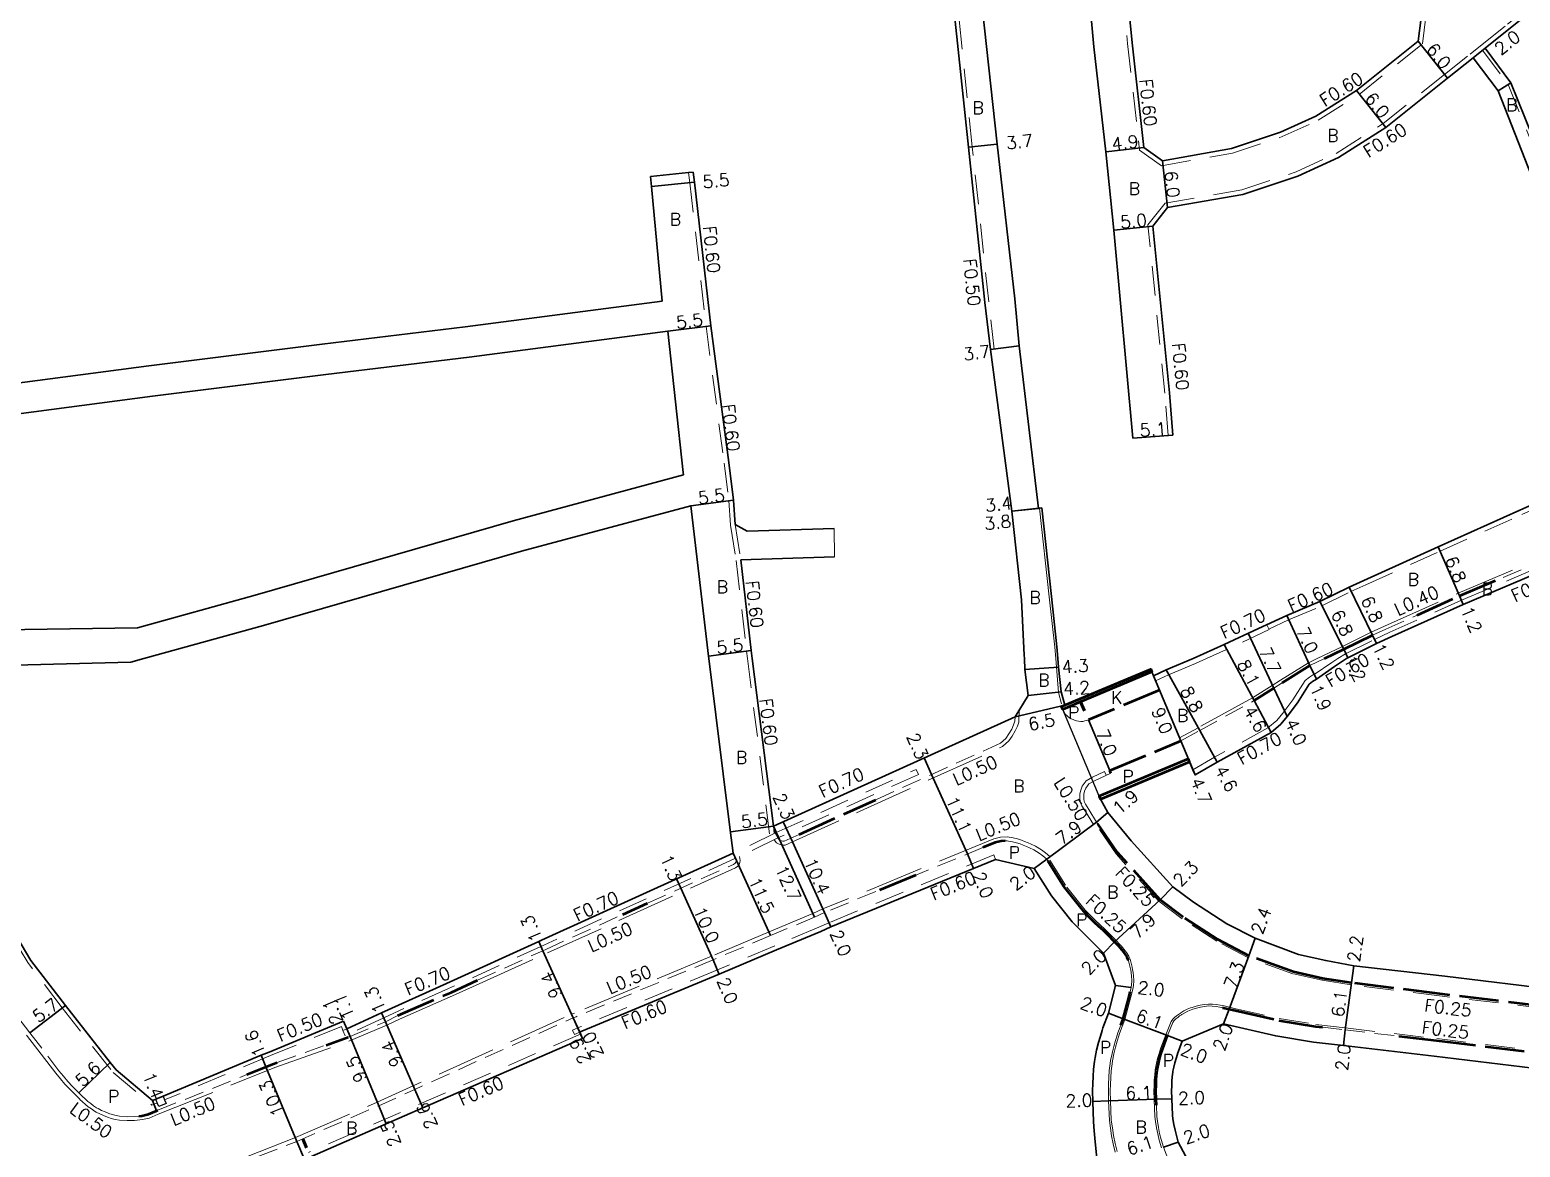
# Model space of a CAD drawing. Header units: metres. Extents: x -3200 to -2400, y -109800 to -109200.
# Drawn here: x -2978 to -2788.2, y -109508.5 to -109366.2 of the extents above; entities that cross this region are included whole.
import ezdxf

# ---------------------------------------------------------------- set-up
doc = ezdxf.new("R2010")
doc.units = ezdxf.units.M
doc.header["$LTSCALE"] = 2.5
for name, pattern in [('2213000', [1.5, 1, -0.5]), ('2227000', [2.5, 2, -0.5]), ('2232000', [2.5, 1.5, -1]), ('2233000', [4, 3, -1]), ('6301000', [1, 0.5, -0.5])]:
    doc.linetypes.add(name, pattern=pattern)
for name, color, linetype, lineweight in [('2101000', 177, 'Continuous', 30), ('2101001', 1, 'Continuous', 30), ('2102000', 191, 'Continuous', 30), ('2102001', 191, 'Continuous', 9), ('2203000', 5, 'Continuous', 50), ('2213000', 6, '2213000', 9), ('2227000', 3, '2227000', 50), ('2232000', 4, '2232000', 9), ('2233000', 62, '2233000', 9), ('6132000', 1, '6132000', 9), ('9201100', 215, 'Continuous', 30), ('9202200', 155, '6301000', 60), ('9203500', 155, 'Continuous', 30)]:
    doc.layers.add(name, color=color, linetype=linetype, lineweight=lineweight)
for name, color, linetype in [('2235000', 7, 'Continuous'), ('9201500', 222, 'Continuous'), ('9202100', 82, 'Continuous'), ('9301100', 77, 'Continuous')]:
    doc.layers.add(name, color=color, linetype=linetype)
doc.styles.add('Dm_Anotation', font='txt.shx', dxfattribs={"bigfont": 'pscdm.shx'})
doc.linetypes.add('6132000', pattern='A,1e-07,[100,DM.shx,S=0.25,R=0,X=0,Y=0],0.05,[100,DM.shx,S=0.2,R=0,X=0,Y=0],0.05,[100,DM.shx,S=0.15,R=0,X=0,Y=0],0.05,[100,DM.shx,S=0.1,R=0,X=0,Y=0],0.05,[100,DM.shx,S=0.05,R=0,X=0,Y=0],4.8', length=5)

msp = doc.modelspace()

# ---------------------------------------------------------------- linework, layer by layer
at = {"layer": '2101000'}
for points in [[(-2882.98, -109302.3), (-2866.91, -109307.84), (-2855.77, -109312.67), (-2855.06, -109314.82), (-2856.88, -109321.45), (-2858.22, -109326.46), (-2860.63, -109335.85), (-2861.67, -109342.37), (-2861.63, -109347.39), (-2861.4, -109352.92), (-2861.08, -109356.27), (-2858.48, -109381.19), (-2856.39, -109400.94), (-2855.68, -109406.94), (-2852.95, -109427.53)], [(-2792.69, -109368.58), (-2789.45, -109365.99), (-2774.34, -109353.95), (-2750.93, -109334.91), (-2722.4, -109312.12), (-2722.06, -109311.84), (-2719.14, -109312.5), (-2709.28, -109324.84), (-2701.83, -109334.41), (-2695.95, -109342.8), (-2690.93, -109349.94), (-2688.47, -109355.09), (-2687.81, -109356.46), (-2683.45, -109364.9), (-2682.76, -109366.52)], [(-2831.2, -109327.54), (-2827.45, -109331.95), (-2825.31, -109334.46), (-2818.85, -109342.51), (-2800.83, -109364.73), (-2801.22, -109367.71), (-2809.07, -109373.97), (-2814.22, -109377.22), (-2818.73, -109379.28), (-2824.99, -109381.35), (-2833.75, -109382.91), (-2836.12, -109381.24), (-2837.62, -109367.9), (-2838.95, -109354.49), (-2839.45, -109347.93), (-2839.14, -109337.9), (-2837.48, -109332.93), (-2834.4, -109327.55), (-2831.2, -109327.54)], [(-2843.73, -109354.93), (-2842.49, -109368.41), (-2840.98, -109381.79), (-2839.96, -109391.75), (-2837.54, -109418.21)], [(-2849.15, -109427.11), (-2849.57, -109427.16), (-2852.01, -109406.48), (-2852.57, -109400.47), (-2854.83, -109380.8), (-2857.54, -109355.9)], [(-2792.69, -109368.58), (-2789.4, -109373), (-2784.04, -109386.23), (-2783.04, -109388.7), (-2781.35, -109392.88), (-2777.06, -109403.75), (-2770.56, -109420.23), (-2769.58, -109419.95), (-2760.14, -109416.65), (-2741.83, -109408.97), (-2731.85, -109405.14), (-2725.53, -109402.44), (-2717.6, -109398.95), (-2709.67, -109395.59), (-2706.94, -109394.43), (-2705.9, -109393.99), (-2699.34, -109391.08), (-2688.49, -109386.78), (-2682.76, -109384.55)], [(-2785.92, -109386.99), (-2791, -109374.03), (-2794.22, -109369.8), (-2797.48, -109372.4), (-2805.32, -109378.66), (-2811.36, -109382.51), (-2816.53, -109384.88), (-2823.52, -109387.19), (-2833.11, -109388.88), (-2834.99, -109391.25), (-2832.89, -109412.46), (-2832.45, -109417.83)], [(-2898.96, -109384.92), (-2898.84, -109386.21), (-2897.49, -109400.77)], [(-2893.52, -109384.36), (-2893.36, -109385.65), (-2891.28, -109403.91), (-2889, -109421.33), (-2888.39, -109426.11), (-2888.17, -109429.23)], [(-2896.74, -109404.6), (-2894.81, -109422.6), (-2894.77, -109422.91)], [(-2810.33, -109446.29), (-2810.17, -109446.18), (-2806.49, -109444.38), (-2804.55, -109443.47), (-2795.46, -109439.41), (-2784.07, -109434.57), (-2775.71, -109431), (-2770.01, -109428.58), (-2767, -109427.31), (-2757.43, -109423.54), (-2738.69, -109416.33), (-2728.92, -109412.48), (-2726.02, -109413.59), (-2725.57, -109414.74), (-2720.96, -109426.42), (-2718.14, -109433.12), (-2717.39, -109432.77), (-2714.06, -109444.27), (-2713.37, -109446.29)], [(-2817.94, -109440.82), (-2813.72, -109439.01), (-2810.01, -109437.2), (-2808.14, -109436.34), (-2798.65, -109432.08), (-2788.26, -109427.41), (-2778.7, -109423.15)], [(-2893.84, -109426.85), (-2891.59, -109445.98), (-2891.55, -109446.29)], [(-2852.95, -109427.53), (-2851.72, -109438.81), (-2851.37, -109445.84), (-2851.35, -109446.29)], [(-2849.15, -109427.11), (-2847.92, -109438.39), (-2847.21, -109444.79), (-2847.09, -109446.29)], [(-2887.47, -109433.73), (-2886.13, -109445.27), (-2886, -109446.29)], [(-2817.94, -109440.82), (-2821.53, -109442.45), (-2825.9, -109444.49), (-2829.85, -109446.29)], [(-2891.55, -109446.29), (-2888.8, -109468.11), (-2888.42, -109471.06), (-2912.85, -109482.12)], [(-2886, -109446.29), (-2883.32, -109467.62)], [(-2883.32, -109467.62), (-2852.54, -109453.7), (-2850.86, -109450.99), (-2851.29, -109447.67), (-2851.35, -109446.29)], [(-2847.09, -109446.29), (-2847, -109447.38), (-2846.68, -109450.52), (-2846.22, -109452.22), (-2846.61, -109452.38)], [(-2829.85, -109446.29), (-2829.85, -109446.29), (-2833.29, -109447.73), (-2834.92, -109448.46)], [(-2814.17, -109448.89), (-2811.85, -109447.29), (-2810.33, -109446.29)], [(-2846.61, -109452.38), (-2846.45, -109452.75), (-2844.22, -109451.81), (-2835.11, -109447.99)], [(-2834.92, -109448.46), (-2835.11, -109447.99)], [(-2814.17, -109448.89), (-2814.65, -109449.19), (-2815.08, -109449.55), (-2816.59, -109451.92), (-2817.89, -109453.66), (-2818.71, -109454.65), (-2819.92, -109455.7)], [(-2973.48, -109490.45), (-2977.87, -109484.7), (-2987.51, -109468.49), (-2993.32, -109458.65), (-2994.31, -109456.98), (-2993.79, -109454.47)], [(-2819.92, -109455.7), (-2826.81, -109459.45), (-2829.62, -109461.09), (-2829.89, -109460.44), (-2830.32, -109459.43)], [(-2841.66, -109464.19), (-2841.82, -109463.82), (-2830.47, -109459.06), (-2830.32, -109459.43)], [(-2841.66, -109464.19), (-2840.71, -109465.87), (-2837.74, -109469.48), (-2832.45, -109475.35), (-2829.81, -109477.31), (-2825.59, -109480.05), (-2821.95, -109481.86), (-2816.44, -109483.96), (-2812.98, -109484.72), (-2809.39, -109485.38), (-2797.82, -109486.73), (-2778.27, -109489.09), (-2772.64, -109489.94), (-2756.35, -109492.14), (-2748.73, -109493.11), (-2745.68, -109493.56), (-2739.79, -109494.68), (-2739.65, -109494.25), (-2732.77, -109496.82), (-2729.11, -109498.66), (-2726.41, -109500.28), (-2724.71, -109501.56)], [(-2841.27, -109483.77), (-2845.28, -109479.81), (-2847.91, -109476.49), (-2850.11, -109472.99), (-2855.01, -109471.84), (-2875.99, -109480.44), (-2877.29, -109481.03), (-2882.9, -109483.38), (-2890.22, -109486.47), (-2907.69, -109493.73)], [(-2912.85, -109482.12), (-2913.2, -109482.28), (-2924.95, -109487.64)], [(-2839.75, -109487.9), (-2841.27, -109483.77)], [(-2924.95, -109487.64), (-2933.23, -109491.36), (-2937.64, -109493.42), (-2938.04, -109492.45)], [(-2835.62, -109521.92), (-2837.75, -109518.92), (-2841.96, -109511.37), (-2842.17, -109509.45), (-2842.29, -109508.21), (-2842.37, -109507.35), (-2842.46, -109506.39), (-2842.53, -109505.24), (-2842.62, -109502.66), (-2842.66, -109501.33), (-2842.64, -109500.36), (-2842.6, -109499.5), (-2842.53, -109498.54), (-2842.41, -109497.58), (-2842.34, -109497.08), (-2842.15, -109496.12), (-2841.91, -109495.17), (-2841.68, -109494.34), (-2841.45, -109493.62), (-2841.35, -109493.29), (-2840.66, -109491.43), (-2839.75, -109487.9)], [(-2973.48, -109490.45), (-2967.76, -109497.7), (-2967.03, -109498.64), (-2962.39, -109502.55)], [(-2938.04, -109492.45), (-2947.53, -109496.37), (-2948.55, -109496.79), (-2961.04, -109501.98), (-2961.96, -109502.37), (-2962.39, -109502.55)], [(-2907.69, -109493.73), (-2907.98, -109493.84)], [(-2831.25, -109494.98), (-2825.98, -109492.79)], [(-2825.98, -109492.79), (-2819.34, -109494.31), (-2814.54, -109495.1), (-2810.71, -109495.54), (-2799.16, -109496.89), (-2779.56, -109499.26), (-2773.96, -109499.99), (-2757.73, -109502.12), (-2750.01, -109503.11), (-2747.35, -109503.45), (-2742.85, -109504.35), (-2738.47, -109505.79), (-2737.37, -109506.32), (-2734.19, -109507.91), (-2730.41, -109510.32)], [(-2826.83, -109516.7), (-2828.66, -109513.62), (-2831.75, -109507.83), (-2831.8, -109507.68), (-2832, -109507), (-2832.17, -109506.31), (-2832.32, -109505.6), (-2832.44, -109504.87), (-2832.5, -109504.4), (-2832.57, -109502.32), (-2832.61, -109501.28), (-2832.59, -109500.7), (-2832.57, -109500.09), (-2832.52, -109499.52), (-2832.46, -109498.95), (-2832.44, -109498.82), (-2832.33, -109498.29), (-2832.2, -109497.76), (-2832.04, -109497.2), (-2831.86, -109496.63), (-2831.85, -109496.59), (-2831.25, -109494.98)]]:
    msp.add_lwpolyline(points, dxfattribs=at)
at = {"layer": '2101000', "color": 244, "flags": 128}
msp.add_lwpolyline([(-2907.98, -109493.84), (-2907.62, -109494.63), (-2927.96, -109503.48), (-2932.61, -109505.51), (-2943.04, -109510.04)], dxfattribs=at)
at = {"layer": '2101001'}
for points in [[(-2898.96, -109384.92), (-2894.12, -109384.42), (-2893.52, -109384.36)], [(-2837.54, -109418.21), (-2833.05, -109417.87), (-2832.45, -109417.83)]]:
    msp.add_lwpolyline(points, dxfattribs=at)
at = {"layer": '2102000'}
for points in [[(-2897.49, -109400.77), (-2922.55, -109404.06), (-2940.78, -109406.26), (-2962.87, -109409.02), (-2982.55, -109411.6), (-3001.28, -109414.18)], [(-2896.74, -109404.6), (-2922.05, -109407.93), (-2940.3, -109410.13), (-2962.38, -109412.89), (-2982.03, -109415.46), (-3000.75, -109418.04)], [(-2894.77, -109422.91), (-2916.45, -109428.73), (-2949.31, -109438.21), (-2964.31, -109442.36), (-2981.55, -109442.63), (-2988.81, -109446.28)], [(-2893.84, -109426.85), (-2915.38, -109432.59), (-2948.23, -109442.06), (-2963.5, -109446.28)], [(-2888.17, -109429.23), (-2886.64, -109430.06), (-2875.57, -109429.74)], [(-2875.55, -109433.33), (-2887.47, -109433.73)], [(-2981.55, -109447.16), (-2965.13, -109446.72), (-2963.5, -109446.28)]]:
    msp.add_lwpolyline(points, dxfattribs=at)
at = {"layer": '2102001'}
msp.add_lwpolyline([(-2875.55, -109433.33), (-2875.57, -109429.74)], dxfattribs=at)
at = {"layer": '2203000'}
for points in [[(-2846.61, -109452.38), (-2835.26, -109447.63), (-2835.11, -109447.99), (-2844.22, -109451.81), (-2846.45, -109452.75)], [(-2830.47, -109459.06), (-2841.82, -109463.82), (-2841.66, -109464.19), (-2830.32, -109459.43)]]:
    msp.add_lwpolyline(points, close=True, dxfattribs=at)
at = {"layer": '2213000'}
for points in [[(-2790.4, -109435.96), (-2784.57, -109433.48), (-2783.61, -109433.07)], [(-2807.02, -109443.3), (-2805.32, -109442.53), (-2801.34, -109440.74)], [(-2814.98, -109447.16), (-2813.15, -109446.29)], [(-2834.14, -109450.3), (-2834.92, -109448.46)], [(-2819.58, -109450.04), (-2818.54, -109449.38)], [(-2831.44, -109456.76), (-2829.03, -109455.43), (-2822.09, -109451.64)], [(-2870.27, -109464.25), (-2854.41, -109457.07), (-2853.7, -109456.44), (-2853.32, -109455.88), (-2852.96, -109455.25), (-2852.72, -109454.7), (-2852.55, -109454.27), (-2852.54, -109453.7)], [(-2843.2, -109454.1), (-2843.43, -109454.17), (-2843.67, -109454.23), (-2843.91, -109454.28), (-2844.15, -109454.3), (-2844.18, -109454.3), (-2844.44, -109454.27), (-2844.71, -109454.22), (-2844.96, -109454.14), (-2845.16, -109454.06), (-2845.39, -109453.95), (-2845.61, -109453.81), (-2845.76, -109453.7), (-2845.94, -109453.55), (-2846.1, -109453.39), (-2846.17, -109453.3), (-2846.45, -109452.75)], [(-2978.01, -109493.91), (-2989.38, -109479.02), (-3000.64, -109463.89), (-3000.85, -109463.45), (-3000.91, -109462.97), (-3000.89, -109462.48), (-3000.82, -109462.03), (-2999.94, -109459.07), (-2993.79, -109454.47)], [(-2842, -109467.33), (-2842.16, -109467.1), (-2843.16, -109465.51), (-2843.58, -109464.81), (-2843.72, -109464.46), (-2843.77, -109464.12), (-2843.77, -109463.54), (-2843.69, -109463.18), (-2843.54, -109462.77), (-2843.33, -109462.48), (-2843.14, -109462.24), (-2842.44, -109461.84), (-2840.36, -109460.87)], [(-2883.32, -109467.62), (-2883.07, -109468.5), (-2882.74, -109469.12), (-2882.56, -109469.36), (-2882.4, -109469.46), (-2882.11, -109469.54), (-2881.95, -109469.53), (-2880.05, -109468.67)], [(-2899.33, -109477.43), (-2888.4, -109472.48), (-2888.19, -109472.33), (-2888.11, -109472.22), (-2888.06, -109472.12), (-2888.05, -109472.02), (-2888.11, -109471.69), (-2888.42, -109471.06)], [(-2856.63, -109470.34), (-2865.18, -109473.85)], [(-2848.37, -109472.01), (-2848.51, -109471.8), (-2848.99, -109471.4), (-2849.45, -109471.06), (-2850.15, -109470.61), (-2850.71, -109470.38), (-2851.1, -109470.19), (-2851.51, -109470.02), (-2851.87, -109469.88), (-2852.37, -109469.73), (-2852.87, -109469.6), (-2853.38, -109469.51), (-2853.55, -109469.49), (-2853.82, -109469.5)], [(-2870.27, -109475.94), (-2876.82, -109478.62), (-2878.08, -109479.2), (-2883.68, -109481.54), (-2890.99, -109484.63), (-2908.45, -109491.88)], [(-2920.99, -109487.24), (-2912.67, -109483.47), (-2912.31, -109483.31), (-2902.5, -109478.86)], [(-2837.89, -109488.69), (-2837.76, -109488.15), (-2837.71, -109487.77), (-2837.68, -109487.39), (-2837.68, -109487.21), (-2837.7, -109486.73), (-2837.76, -109486.25), (-2837.81, -109485.94), (-2837.88, -109485.61), (-2837.95, -109485.27), (-2838.03, -109484.95), (-2838.1, -109484.71)], [(-2937.28, -109494.41), (-2937.23, -109494.39), (-2932.73, -109492.51), (-2931.13, -109491.74)], [(-2833.12, -109494.27), (-2832.45, -109492.59), (-2832.37, -109492.49), (-2832.35, -109492.46), (-2832.26, -109492.36), (-2832.05, -109492.15), (-2831.82, -109491.96), (-2831.58, -109491.78), (-2831.34, -109491.62), (-2831.31, -109491.6), (-2830.92, -109491.36), (-2830.52, -109491.16), (-2830.1, -109490.98), (-2829.91, -109490.92), (-2829.42, -109490.77), (-2828.92, -109490.65), (-2828.41, -109490.57), (-2827.91, -109490.51), (-2827.42, -109490.54), (-2826.94, -109490.59), (-2826.46, -109490.67), (-2826.12, -109490.73)], [(-2978.01, -109493.91), (-2974.3, -109498.76), (-2973.73, -109499.44), (-2973.15, -109500.11), (-2972.56, -109500.77), (-2971.76, -109501.55), (-2971.3, -109502.02), (-2971.28, -109502.03), (-2970.95, -109502.34), (-2970.6, -109502.65), (-2970.25, -109502.94), (-2969.88, -109503.21), (-2969.5, -109503.46), (-2969.3, -109503.57), (-2968.86, -109503.8), (-2968.42, -109504), (-2967.96, -109504.18), (-2967.5, -109504.33), (-2967.03, -109504.45), (-2966.58, -109504.52), (-2965.61, -109504.6), (-2964.69, -109504.57), (-2964.14, -109504.52)], [(-2839.78, -109509.1), (-2840.03, -109508.07), (-2840.24, -109507.05), (-2840.4, -109506.06), (-2840.53, -109505.07), (-2840.62, -109502.59), (-2840.66, -109501.32), (-2840.64, -109500.43), (-2840.6, -109499.62), (-2840.54, -109498.74), (-2840.43, -109497.85), (-2840.37, -109497.43), (-2840.19, -109496.55), (-2840.06, -109496.01), (-2839.98, -109495.68), (-2839.76, -109494.91), (-2839.55, -109494.22), (-2839.46, -109493.94), (-2839.09, -109492.96)], [(-2813.4, -109493.22), (-2810.48, -109493.56), (-2803.67, -109494.35)], [(-2946.49, -109497.7), (-2940.28, -109495.48)], [(-2937.46, -109494.48), (-2937.28, -109494.41)], [(-2961.72, -109503.79), (-2950.37, -109499.23)], [(-2832.82, -109510.41), (-2833.04, -109509.96), (-2833.3, -109509.36), (-2833.64, -109508.48), (-2833.93, -109507.52), (-2834.13, -109506.74), (-2834.29, -109505.96), (-2834.42, -109505.17), (-2834.5, -109504.57), (-2834.54, -109503.15)]]:
    msp.add_lwpolyline(points, dxfattribs=at)
at = {"layer": '2213000', "color": 244, "flags": 128}
msp.add_lwpolyline([(-2944, -109507.74), (-2933.57, -109503.2), (-2928.98, -109501.13), (-2908.8, -109492.02)], dxfattribs=at)
at = {"layer": '2213000', "flags": 128}
msp.add_lwpolyline([(-2908.45, -109491.88), (-2908.8, -109492.02)], dxfattribs=at)
at = {"layer": '2213000', "color": 244, "flags": 128}
msp.add_lwpolyline([(-2944.27, -109523.05), (-2947.79, -109525.86, -0.299842), (-2954.19, -109524.24, -0.511236), (-2950.22, -109510.18), (-2944, -109507.74)], format="xyb", dxfattribs=at)
at = {"layer": '2227000'}
for points in [[(-2801.34, -109440.74), (-2795.94, -109438.31), (-2790.4, -109435.96)], [(-2813.15, -109446.29), (-2810.69, -109445.1), (-2807.02, -109443.3)], [(-2818.54, -109449.38), (-2814.98, -109447.16)], [(-2834.14, -109450.3), (-2843.2, -109454.1)], [(-2822.09, -109451.64), (-2819.58, -109450.04)], [(-2840.36, -109460.87), (-2840.49, -109460.55), (-2831.44, -109456.76)], [(-2880.05, -109468.67), (-2870.27, -109464.25)], [(-2732.5, -109499.75), (-2733.86, -109499.07), (-2740.44, -109496.67), (-2746.06, -109495.6), (-2748.99, -109495.14), (-2756.36, -109494.28), (-2772.92, -109492.04), (-2778.55, -109491.37), (-2798.11, -109489.01), (-2809.68, -109487.56), (-2813.38, -109486.99), (-2817.1, -109486.17), (-2822.78, -109484.11), (-2826.73, -109482.05), (-2831.12, -109479.19), (-2834.06, -109476.98), (-2839.48, -109470.98), (-2842, -109467.33)], [(-2853.82, -109469.5), (-2854.31, -109469.51), (-2855.08, -109469.71), (-2856.63, -109470.34)], [(-2838.1, -109484.71), (-2838.13, -109484.63), (-2838.26, -109484.32), (-2838.28, -109484.27), (-2838.46, -109483.96), (-2838.67, -109483.67), (-2838.9, -109483.39), (-2839.14, -109483.12), (-2839.38, -109482.85), (-2839.86, -109482.35), (-2840.71, -109481.46), (-2841.29, -109480.91), (-2841.88, -109480.37), (-2842.46, -109479.82), (-2843.03, -109479.27), (-2843.58, -109478.7), (-2843.79, -109478.47), (-2846.32, -109475.28), (-2848.37, -109472.01)], [(-2865.18, -109473.85), (-2870.27, -109475.94)], [(-2902.5, -109478.86), (-2899.33, -109477.43)], [(-2931.13, -109491.74), (-2924.37, -109488.78), (-2920.99, -109487.24)], [(-2839.09, -109492.96), (-2838.79, -109492.13), (-2838.02, -109489.29), (-2837.89, -109488.69)], [(-2826.12, -109490.73), (-2825.98, -109490.76), (-2825.29, -109490.91), (-2824.48, -109491.1), (-2818.94, -109492.35), (-2814.26, -109493.12), (-2813.4, -109493.22)], [(-2940.28, -109495.48), (-2937.46, -109494.48)], [(-2834.54, -109503.15), (-2834.57, -109502.39), (-2834.61, -109501.29), (-2834.59, -109500.63), (-2834.56, -109499.98), (-2834.52, -109499.32), (-2834.44, -109498.67), (-2834.41, -109498.48), (-2834.29, -109497.86), (-2834.13, -109497.24), (-2833.96, -109496.63), (-2833.77, -109496.03), (-2833.74, -109495.93), (-2833.12, -109494.27)], [(-2803.67, -109494.35), (-2798.87, -109494.91), (-2779.29, -109497.28), (-2773.71, -109498.04), (-2757.35, -109500.16), (-2749.76, -109501.15), (-2747.02, -109501.48), (-2742.32, -109502.42), (-2741.24, -109502.72), (-2740.14, -109503.05), (-2739.06, -109503.42), (-2737.57, -109504.05), (-2736.5, -109504.52), (-2735.13, -109505.2)], [(-2950.37, -109499.23), (-2947.94, -109498.26), (-2946.97, -109497.87), (-2946.49, -109497.7)], [(-2964.14, -109504.52), (-2963.73, -109504.48), (-2962.91, -109504.28), (-2961.86, -109503.84), (-2961.72, -109503.79)]]:
    msp.add_lwpolyline(points, dxfattribs=at)
at = {"layer": '2232000'}
for points in [[(-2855.68, -109406.94), (-2855.18, -109406.88), (-2855.89, -109400.88), (-2857.99, -109381.14), (-2860.58, -109356.22), (-2860.91, -109352.88), (-2861.13, -109347.37), (-2861.17, -109342.41), (-2860.14, -109335.95), (-2857.74, -109326.58), (-2856.4, -109321.59), (-2854.59, -109315), (-2855.06, -109314.82)], [(-2834.4, -109327.55), (-2834.91, -109327.22), (-2838.03, -109332.7), (-2839.74, -109337.79), (-2840.05, -109347.94), (-2839.55, -109354.54), (-2838.22, -109367.97), (-2836.68, -109381.57), (-2833.89, -109383.54), (-2824.85, -109381.94), (-2818.51, -109379.84), (-2813.93, -109377.75), (-2808.72, -109374.46), (-2800.66, -109368.03), (-2800.21, -109364.56), (-2818.38, -109342.13), (-2824.85, -109334.08), (-2826.99, -109331.56), (-2827.45, -109331.95)], [(-2832.45, -109417.83), (-2833.05, -109417.87), (-2833.48, -109412.51), (-2835.61, -109391.07), (-2833.43, -109388.32), (-2823.67, -109386.6), (-2816.75, -109384.32), (-2811.64, -109381.98), (-2805.67, -109378.17), (-2797.85, -109371.93), (-2794.59, -109369.33), (-2793.07, -109368.11), (-2789.82, -109365.53), (-2774.72, -109353.49)], [(-2794.22, -109369.8), (-2793, -109368.83), (-2792.69, -109368.58)], [(-2793, -109368.83), (-2789.75, -109373.2), (-2784.41, -109386.38), (-2783.41, -109388.85), (-2781.72, -109393.02), (-2777.43, -109403.9), (-2770.94, -109420.37)], [(-2893.52, -109384.36), (-2894.12, -109384.42), (-2893.96, -109385.73), (-2891.88, -109403.99), (-2889.6, -109421.4), (-2888.98, -109426.17), (-2888.77, -109429.3), (-2888.06, -109433.81), (-2886.73, -109445.34), (-2886.61, -109446.29)], [(-2820.22, -109442.52), (-2817.7, -109441.37), (-2813.47, -109439.56), (-2809.76, -109437.74), (-2807.89, -109436.89), (-2798.41, -109432.63), (-2788.02, -109427.96), (-2778.48, -109423.71), (-2772.73, -109421.7), (-2771.65, -109421.29), (-2770.37, -109420.8), (-2769.4, -109420.52), (-2759.92, -109417.21), (-2741.61, -109409.53), (-2731.63, -109405.7), (-2725.29, -109402.99), (-2717.37, -109399.5), (-2705.66, -109394.54), (-2699.1, -109391.63), (-2688.27, -109387.34), (-2682.76, -109385.2)], [(-2811.42, -109446.29), (-2810.46, -109445.66), (-2806.75, -109443.84), (-2804.8, -109442.92), (-2795.7, -109438.86), (-2784.31, -109434.02), (-2775.95, -109430.45), (-2770.24, -109428.02), (-2767.23, -109426.75), (-2757.65, -109422.98), (-2738.91, -109415.77), (-2729.14, -109411.92), (-2728.95, -109411.85), (-2724.04, -109409.91), (-2723.88, -109409.85), (-2722.67, -109409.37), (-2715.55, -109406.56), (-2703.68, -109401.69), (-2696.18, -109398.54), (-2686.76, -109394.46), (-2682.76, -109392.65)], [(-2888.17, -109429.23), (-2887.47, -109433.73)], [(-2820.47, -109441.97), (-2820.18, -109442.59), (-2825.61, -109445.13), (-2828.16, -109446.29)], [(-2886.61, -109446.29), (-2883.77, -109468.84)], [(-2828.16, -109446.29), (-2828.16, -109446.29), (-2829.57, -109446.93), (-2833.01, -109448.37), (-2834.65, -109449.1), (-2834.92, -109448.46)], [(-2814.43, -109448.33), (-2812.19, -109446.79), (-2811.42, -109446.29)], [(-2814.17, -109448.89), (-2814.47, -109448.25), (-2814.54, -109448.29), (-2815.06, -109448.63), (-2815.61, -109449.09), (-2817.17, -109451.53), (-2818.44, -109453.23), (-2819.21, -109454.16), (-2820.33, -109455.12)], [(-2820.33, -109455.12), (-2827.15, -109458.84), (-2829.89, -109460.44)], [(-2973.88, -109490.75), (-2978.28, -109484.98), (-2987.94, -109468.74), (-2994.74, -109457.24), (-2994.31, -109456.98)], [(-2882.95, -109468.44), (-2865.13, -109460.39), (-2864.85, -109461.02), (-2882.65, -109469.08), (-2888.12, -109471.7), (-2912.56, -109482.76)], [(-2842.36, -109467.24), (-2842.16, -109467.1)], [(-2749.03, -109495.39), (-2756.39, -109494.53), (-2772.95, -109492.29), (-2778.58, -109491.62), (-2798.14, -109489.26), (-2809.72, -109487.81), (-2813.42, -109487.23), (-2817.17, -109486.41), (-2822.88, -109484.34), (-2826.86, -109482.27), (-2831.27, -109479.4), (-2834.23, -109477.17), (-2839.68, -109471.14), (-2842.36, -109467.24)], [(-2882.95, -109468.44), (-2888.42, -109471.06)], [(-2883.2, -109468.57), (-2883.32, -109467.62)], [(-2855.01, -109471.84), (-2855.24, -109471.28), (-2876.26, -109479.91), (-2877.53, -109480.48), (-2883.13, -109482.83), (-2890.45, -109485.92), (-2907.93, -109493.17), (-2908.89, -109493.57)], [(-2848.3, -109471.65), (-2848.51, -109471.8)], [(-2839.53, -109509.04), (-2839.79, -109508.02), (-2839.99, -109507.01), (-2840.15, -109506.02), (-2840.28, -109505.05), (-2840.37, -109502.58), (-2840.41, -109501.32), (-2840.39, -109500.44), (-2840.36, -109499.64), (-2840.29, -109498.76), (-2840.18, -109497.88), (-2840.12, -109497.47), (-2839.95, -109496.6), (-2839.74, -109495.75), (-2839.52, -109494.98), (-2839.31, -109494.29), (-2839.22, -109494.02), (-2838.55, -109492.21), (-2837.78, -109489.35), (-2837.52, -109488.2), (-2837.46, -109487.8), (-2837.43, -109487.41), (-2837.43, -109487.21), (-2837.45, -109486.71), (-2837.51, -109486.21), (-2837.57, -109485.89), (-2837.63, -109485.56), (-2837.7, -109485.22), (-2837.79, -109484.88), (-2837.9, -109484.54), (-2838.04, -109484.21), (-2838.06, -109484.15), (-2838.25, -109483.83), (-2838.47, -109483.52), (-2838.71, -109483.23), (-2838.95, -109482.95), (-2839.2, -109482.68), (-2839.68, -109482.17), (-2840.54, -109481.28), (-2841.12, -109480.73), (-2841.71, -109480.19), (-2842.29, -109479.64), (-2842.85, -109479.09), (-2843.4, -109478.52), (-2843.6, -109478.31), (-2846.11, -109475.14), (-2848.3, -109471.65)], [(-2912.55, -109482.76), (-2924.67, -109488.28), (-2932.94, -109492), (-2937.86, -109494.3)], [(-2973.88, -109490.75), (-2967.39, -109498.99), (-2962.48, -109503.13)], [(-2833.35, -109494.18), (-2832.67, -109492.47), (-2832.57, -109492.34), (-2832.54, -109492.3), (-2832.44, -109492.19), (-2832.22, -109491.97), (-2831.98, -109491.76), (-2831.73, -109491.58), (-2831.48, -109491.41), (-2831.44, -109491.38), (-2831.04, -109491.14), (-2830.62, -109490.93), (-2830.19, -109490.75), (-2829.98, -109490.68), (-2829.48, -109490.53), (-2828.97, -109490.41), (-2828.45, -109490.32), (-2827.91, -109490.26), (-2827.4, -109490.29), (-2826.9, -109490.34), (-2826.41, -109490.42), (-2825.93, -109490.51), (-2825.24, -109490.67), (-2824.42, -109490.85), (-2818.89, -109492.1), (-2814.23, -109492.87), (-2810.45, -109493.31), (-2798.84, -109494.66), (-2779.26, -109497.03)], [(-2937.86, -109494.3), (-2938.13, -109493.61), (-2938.32, -109493.11), (-2947.34, -109496.83), (-2960.84, -109502.45)], [(-2937.64, -109493.42), (-2938.13, -109493.61)], [(-2833.88, -109508.56), (-2834.18, -109507.59), (-2834.37, -109506.8), (-2834.53, -109506), (-2834.66, -109505.2), (-2834.75, -109504.59), (-2834.82, -109502.4), (-2834.86, -109501.29), (-2834.84, -109500.62), (-2834.81, -109499.96), (-2834.76, -109499.3), (-2834.69, -109498.64), (-2834.65, -109498.43), (-2834.53, -109497.8), (-2834.38, -109497.18), (-2834.2, -109496.56), (-2834.01, -109495.95), (-2833.98, -109495.85), (-2833.35, -109494.18)], [(-2961.77, -109502.83), (-2962.48, -109503.13)]]:
    msp.add_lwpolyline(points, dxfattribs=at)
at = {"layer": '2232000', "color": 244, "flags": 128}
for points in [[(-2907.98, -109493.84), (-2908.66, -109494.13), (-2908.89, -109493.57)], [(-2907.87, -109494.08), (-2942.53, -109509.17)]]:
    msp.add_lwpolyline(points, dxfattribs=at)
at = {"layer": '2233000'}
for points in [[(-2814.08, -109446.29), (-2810.86, -109444.74), (-2807.19, -109442.94), (-2805.48, -109442.16), (-2796.1, -109437.95), (-2784.73, -109433.11), (-2776.3, -109429.51), (-2770.6, -109427.09), (-2767.59, -109425.82), (-2758.02, -109422.05), (-2739.33, -109414.87), (-2730.63, -109411.43), (-2730.31, -109411.4), (-2730.05, -109411.39), (-2729.8, -109411.42), (-2729.53, -109411.5), (-2729.36, -109411.57), (-2729.21, -109411.65), (-2729.13, -109411.71), (-2729.04, -109411.77), (-2728.95, -109411.85)], [(-2814.08, -109446.29), (-2815.17, -109446.81), (-2818.75, -109449.04), (-2819.79, -109449.7), (-2822.29, -109451.3), (-2829.22, -109455.08), (-2831.59, -109456.39), (-2831.44, -109456.76)], [(-2883.2, -109469.34), (-2882.91, -109469.74), (-2882.6, -109469.93), (-2882.17, -109470.04), (-2881.83, -109470.03), (-2854.13, -109457.49), (-2853.32, -109456.77), (-2852.9, -109456.14), (-2852.51, -109455.48), (-2852.25, -109454.89), (-2852.05, -109454.37), (-2852.03, -109452.88)], [(-2842.56, -109467.39), (-2843.59, -109465.77), (-2844.03, -109465.03), (-2844.2, -109464.59), (-2844.27, -109464.16), (-2844.27, -109463.49), (-2844.18, -109463.04), (-2843.99, -109462.54), (-2843.73, -109462.17), (-2843.47, -109461.85), (-2842.67, -109461.39), (-2841.14, -109460.68), (-2840.92, -109461.13)], [(-2842.56, -109467.39), (-2842.36, -109467.24)], [(-2848.1, -109471.5), (-2848.13, -109471.46), (-2848.68, -109471.01), (-2849.17, -109470.65), (-2849.92, -109470.16), (-2850.5, -109469.93), (-2850.89, -109469.73), (-2851.33, -109469.55), (-2851.71, -109469.41), (-2852.23, -109469.25), (-2852.77, -109469.11), (-2853.31, -109469.02), (-2853.52, -109468.99), (-2854.38, -109469.02), (-2855.24, -109469.23), (-2877.01, -109478.16), (-2878.28, -109478.74), (-2883.87, -109481.08), (-2891.18, -109484.17), (-2908.65, -109491.42), (-2909.01, -109491.57)], [(-2920.78, -109487.7), (-2912.1, -109483.76), (-2888.14, -109472.91), (-2887.84, -109472.69), (-2887.68, -109472.49), (-2887.57, -109472.25), (-2887.54, -109471.99), (-2887.64, -109471.46)], [(-2848.1, -109471.5), (-2848.3, -109471.65)], [(-2930.93, -109492.2), (-2924.16, -109489.23), (-2920.78, -109487.7)], [(-2937.08, -109494.87), (-2932.53, -109492.97), (-2930.93, -109492.2)], [(-2978.41, -109494.21), (-2974.7, -109499.07), (-2974.11, -109499.77), (-2973.53, -109500.44), (-2972.92, -109501.11), (-2972.11, -109501.9), (-2971.65, -109502.38), (-2971.62, -109502.4), (-2971.28, -109502.71), (-2970.93, -109503.03), (-2970.56, -109503.33), (-2970.17, -109503.62), (-2969.76, -109503.89), (-2969.54, -109504.01), (-2969.08, -109504.25), (-2968.61, -109504.46), (-2968.13, -109504.65), (-2967.64, -109504.81), (-2967.13, -109504.94), (-2966.6, -109505.03), (-2965.62, -109505.1), (-2964.66, -109505.07), (-2963.65, -109504.97), (-2962.8, -109504.77), (-2961.67, -109504.3), (-2946.8, -109498.33), (-2937.08, -109494.87)]]:
    msp.add_lwpolyline(points, dxfattribs=at)
at = {"layer": '2233000', "color": 244, "flags": 128}
msp.add_lwpolyline([(-2944.19, -109507.27), (-2933.76, -109502.74), (-2909.01, -109491.57)], dxfattribs=at)
msp.add_lwpolyline([(-2943.96, -109523.44), (-2947.54, -109526.3, -0.304244), (-2954.57, -109524.56, -0.511457), (-2950.4, -109509.72), (-2944.19, -109507.27)], format="xyb", dxfattribs=at)
at = {"layer": '2235000'}
msp.add_lwpolyline([(-2961.96, -109502.37), (-2961.04, -109501.98), (-2960.84, -109502.45), (-2960.65, -109502.91), (-2961.58, -109503.29), (-2961.77, -109502.83)], close=True, dxfattribs=at)
at = {"layer": '6132000'}
for points in [[(-2847.36, -109446.29), (-2847.48, -109444.82), (-2848.19, -109438.42), (-2849.42, -109427.14)], [(-2846.62, -109452.06), (-2847, -109450.62), (-2847.36, -109446.29)]]:
    msp.add_lwpolyline(points, dxfattribs=at)
at = {"layer": '9201100'}
for points in [[(-2801.22, -109367.71), (-2797.48, -109372.4)], [(-2794.22, -109369.8), (-2792.69, -109368.58)], [(-2809.07, -109373.97), (-2805.32, -109378.66)], [(-2791, -109374.03), (-2789.4, -109373)], [(-2858.48, -109381.19), (-2854.83, -109380.8)], [(-2836.12, -109381.24), (-2840.98, -109381.79)], [(-2833.75, -109382.91), (-2833.11, -109388.88)], [(-2893.36, -109385.65), (-2898.84, -109386.21)], [(-2834.99, -109391.25), (-2839.96, -109391.75)], [(-2896.74, -109404.6), (-2891.28, -109403.91)], [(-2855.68, -109406.94), (-2852.01, -109406.48)], [(-2837.54, -109418.21), (-2832.45, -109417.83)], [(-2893.84, -109426.85), (-2888.39, -109426.11)], [(-2849.15, -109427.11), (-2852.95, -109427.53)], [(-2849.57, -109427.16), (-2852.95, -109427.53)], [(-2798.65, -109432.08), (-2795.94, -109438.31)], [(-2810.01, -109437.2), (-2807.02, -109443.3)], [(-2795.94, -109438.31), (-2795.46, -109439.41)], [(-2817.94, -109440.82), (-2814.98, -109447.16)], [(-2813.72, -109439.01), (-2810.69, -109445.1)], [(-2822.09, -109451.64), (-2825.9, -109444.49)], [(-2822.84, -109443.06), (-2819.58, -109450.04)], [(-2807.02, -109443.3), (-2806.49, -109444.38)], [(-2891.59, -109445.98), (-2886.13, -109445.27)], [(-2810.69, -109445.1), (-2810.16, -109446.18)], [(-2851.29, -109447.67), (-2847, -109447.38)], [(-2833.29, -109447.73), (-2829.03, -109455.43)], [(-2814.17, -109448.89), (-2814.98, -109447.16)], [(-2834.92, -109448.46), (-2831.44, -109456.76)], [(-2819.58, -109450.04), (-2817.89, -109453.66)], [(-2846.22, -109452.22), (-2852.54, -109453.7)], [(-2850.86, -109450.99), (-2846.68, -109450.52)], [(-2822.09, -109451.64), (-2819.92, -109455.7)], [(-2843.2, -109454.1), (-2840.49, -109460.55)], [(-2829.03, -109455.43), (-2826.81, -109459.45)], [(-2831.44, -109456.76), (-2829.62, -109461.09)], [(-2863.16, -109461.03), (-2864.11, -109458.93)], [(-2858.59, -109471.14), (-2863.16, -109461.03)], [(-2881.1, -109469.15), (-2882.05, -109467.05)], [(-2842.16, -109467.1), (-2848.51, -109471.8)], [(-2840.71, -109465.87), (-2842.16, -109467.1)], [(-2883.32, -109467.62), (-2888.77, -109468.33)], [(-2878.08, -109479.2), (-2883.32, -109467.62)], [(-2876.82, -109478.62), (-2881.1, -109469.15)], [(-2888.42, -109471.06), (-2883.68, -109481.54)], [(-2858.59, -109471.14), (-2857.83, -109472.99)], [(-2848.51, -109471.8), (-2850.11, -109472.99)], [(-2895.11, -109475.52), (-2895.65, -109474.34)], [(-2890.99, -109484.63), (-2895.11, -109475.52)], [(-2834.06, -109476.98), (-2832.45, -109475.35)], [(-2876.82, -109478.62), (-2875.99, -109480.44)], [(-2839.86, -109482.35), (-2834.06, -109476.98)], [(-2841.27, -109483.77), (-2839.86, -109482.35)], [(-2822.78, -109484.11), (-2821.95, -109481.86)], [(-2825.29, -109490.91), (-2822.78, -109484.11)], [(-2890.99, -109484.63), (-2890.22, -109486.48)], [(-2809.68, -109487.56), (-2809.39, -109485.38)], [(-2839.75, -109487.9), (-2837.76, -109488.15)], [(-2810.48, -109493.56), (-2809.68, -109487.56)], [(-2978.01, -109493.91), (-2973.48, -109490.45)], [(-2838.79, -109492.13), (-2840.66, -109491.43)], [(-2825.98, -109492.79), (-2825.29, -109490.91)], [(-2833.12, -109494.27), (-2838.79, -109492.13)], [(-2810.71, -109495.54), (-2810.48, -109493.56)], [(-2831.25, -109494.98), (-2833.12, -109494.27)], [(-2967.76, -109497.7), (-2971.76, -109501.55)], [(-2962.39, -109502.55), (-2961.86, -109503.84)], [(-2842.62, -109502.66), (-2840.62, -109502.59)], [(-2840.62, -109502.59), (-2834.57, -109502.39)], [(-2834.57, -109502.39), (-2832.57, -109502.32)], [(-2831.75, -109507.83), (-2833.64, -109508.48)]]:
    msp.add_lwpolyline(points, dxfattribs=at)
at = {"layer": '9201100', "color": 244, "flags": 128}
for points in [[(-2912.67, -109483.47), (-2913.2, -109482.28)], [(-2908.8, -109492.02), (-2912.67, -109483.47)], [(-2933.23, -109491.36), (-2932.73, -109492.51)], [(-2907.98, -109493.84), (-2908.8, -109492.02)], [(-2907.62, -109494.63), (-2908.8, -109492.02)], [(-2937.23, -109494.39), (-2938.04, -109492.45)], [(-2937.64, -109493.42), (-2937.23, -109494.39)], [(-2932.73, -109492.51), (-2928.98, -109501.13)], [(-2933.57, -109503.2), (-2937.23, -109494.39)], [(-2947.94, -109498.26), (-2948.55, -109496.79)], [(-2944, -109507.74), (-2947.94, -109498.26)], [(-2928.98, -109501.13), (-2927.96, -109503.48)], [(-2932.61, -109505.51), (-2933.57, -109503.2)], [(-2943.04, -109510.04), (-2944, -109507.74)]]:
    msp.add_lwpolyline(points, dxfattribs=at)
at = {"layer": '9202200'}
msp.add_lwpolyline([(-2844.22, -109451.81), (-2843.2, -109454.1)], dxfattribs=at)
at = {"layer": '9202200', "color": 244, "flags": 128}
msp.add_lwpolyline([(-2943.26, -109507.42), (-2942.53, -109509.17)], dxfattribs=at)
at = {"layer": '9301100'}
msp.add_lwpolyline([(-2841.82, -109463.82), (-2846.45, -109452.75), (-2835.11, -109447.99), (-2830.47, -109459.06)], close=True, dxfattribs=at)

# ---------------------------------------------------------------- texts
at = {"layer": '9201500', "style": 'Dm_Anotation'}
for s, rotation, p in [('2.0', 38.568, (-2790.69, -109369.57)), ('6.0', 308.6017, (-2800.27, -109368.74)), ('6.0', 308.6035, (-2808.11, -109375.01)), ('3.7', 6.1415, (-2853.61, -109381.47)), ('4.9', 6.4242, (-2840.15, -109381.59)), ('5.5', 5.7813, (-2892.25, -109386.43)), ('6.0', 276.1152, (-2833.5, -109384.29)), ('5.0', 5.6573, (-2839.08, -109391.56)), ('5.5', 7.1412, (-2895.61, -109404.35)), ('3.7', 7.1487, (-2859.04, -109408.36)), ('5.1', 4.3104, (-2836.6, -109418.04)), ('5.5', 7.7065, (-2892.81, -109426.68)), ('3.4', 6.2147, (-2856.26, -109427.62)), ('3.8', 6.2147, (-2856.37, -109429.93)), ('6.8', 293.5598, (-2797.84, -109433.69)), ('6.8', 296.1442, (-2808.56, -109438.83)), ('6.8', 296.4903, (-2812.36, -109440.58)), ('1.2', 293.5649, (-2795.84, -109440.06)), ('7.0', 295.0465, (-2816.77, -109442.73)), ('5.5', 7.3701, (-2890.46, -109445.73)), ('1.2', 296.1356, (-2807.08, -109444.83)), ('4.3', 3.9233, (-2846.55, -109448.16)), ('8.1', 298.0773, (-2824.31, -109446.96)), ('7.7', 295.0465, (-2821.51, -109445.31)), ('1.2', 296.0884, (-2810.73, -109446.35)), ('4.2', 3.6933, (-2846.36, -109450.94)), ('8.8', 298.9446, (-2831.56, -109450.37)), ('1.9', 295.0465, (-2815.08, -109450.04)), ('6.5', 11.3325, (-2850.69, -109455.48)), ('9.0', 292.7407, (-2835.21, -109452.91)), ('4.6', 300.5166, (-2823.52, -109452.91)), ('2.3', 294.3398, (-2866.41, -109456.2)), ('7.0', 292.74, (-2842.28, -109455.71)), ('4.0', 295.0465, (-2818.22, -109454.43)), ('4.6', 298.9446, (-2827.17, -109460.45)), ('2.3', 294.3398, (-2883.43, -109463.86)), ('1.9', 40.1439, (-2839.27, -109466.25)), ('4.7', 292.7407, (-2830.26, -109461.85)), ('11.1', 294.3398, (-2861.42, -109464.27)), ('5.5', 7.3512, (-2887.35, -109467.89)), ('7.9', 36.5279, (-2846.62, -109470.09)), ('1.3', 294.3574, (-2897.79, -109471.68)), ('12.7', 294.3398, (-2883.16, -109473.02)), ('10.4', 294.3398, (-2879.48, -109472.12)), ('2.0', 36.5155, (-2852.48, -109475.89)), ('2.3', 45.3836, (-2831.46, -109475.44)), ('11.5', 294.3574, (-2886.56, -109474.56)), ('2.0', 292.3041, (-2858.01, -109473.82)), ('10.0', 294.3574, (-2893.57, -109478.32)), ('2.4', 69.7517, (-2821.04, -109481.52)), ('7.9', 42.7418, (-2836.98, -109482.06)), ('2.0', 294.3398, (-2876.18, -109481.25)), ('2.2', 82.4516, (-2808.64, -109485.01)), ('2.0', 45.3836, (-2843.14, -109486.7)), ('7.3', 69.7517, (-2824.47, -109488.44)), ('2.0', 292.5388, (-2890.56, -109487.27)), ('2.0', 352.7407, (-2837.01, -109488.89)), ('5.7', 37.3754, (-2976.9, -109492.75)), ('2.0', 339.3264, (-2844.39, -109490.74)), ('6.1', 82.4516, (-2810.68, -109492)), ('6.1', 339.3179, (-2837.29, -109492.35)), ('2.0', 69.7517, (-2825.9, -109496.35)), ('2.0', 339.3239, (-2831.63, -109496.66)), ('2.0', 83.3556, (-2810.17, -109498.84)), ('5.6', 43.8208, (-2971.28, -109500.94)), ('1.4', 292.4659, (-2963.7, -109499.36)), ('6.1', 1.9423, (-2838.46, -109502.42)), ('2.0', 1.9424, (-2831.75, -109503.07)), ('2.0', 1.9423, (-2846.09, -109503.4)), ('6.1', 19.136, (-2837.99, -109509.56)), ('2.0', 19.136, (-2830.77, -109508.12))]:
    msp.add_text(s, height=1.6, rotation=rotation, dxfattribs=at).set_placement(p)
at = {"layer": '9201500', "color": 244, "style": 'Dm_Anotation'}
for s, rotation, p in [('1.3', 114.3553, (-2912.68, -109481.88)), ('9.4', 114.3553, (-2910.14, -109489.08)), ('1.3', 114.3553, (-2932.58, -109490.96)), ('2.1', 112.5819, (-2938.06, -109492.46)), ('1.1', 112.5819, (-2936.59, -109491.84)), ('1.6', 112.5819, (-2947.92, -109496.55)), ('2.0', 114.3553, (-2904.86, -109496.72)), ('9.4', 114.3553, (-2930.43, -109497.83)), ('2.9', 114.3553, (-2906.5, -109497.46)), ('9.5', 112.5819, (-2935.01, -109499.83)), ('10.3', 112.5819, (-2945.53, -109504.17)), ('2.6', 114.3553, (-2926.01, -109505.74)), ('2.5', 112.5819, (-2930.67, -109508.04))]:
    msp.add_text(s, height=1.6, rotation=rotation, dxfattribs=at).set_placement(p)
at = {"layer": '9202100', "style": 'Dm_Anotation'}
for s, p in [('B', (-2857.96, -109376.98)), ('B', (-2790, -109376.6)), ('B', (-2812.79, -109380.49)), ('B', (-2838.07, -109387.26)), ('B', (-2896.52, -109391.17)), ('B', (-2890.54, -109437.96)), ('B', (-2802.54, -109437.01)), ('B', (-2793.13, -109438.23)), ('B', (-2850.71, -109439.32)), ('B', (-2849.58, -109449.83)), ('K', (-2840.32, -109452.03)), ('P', (-2845.78, -109453.97)), ('B', (-2831.92, -109454.33)), ('B', (-2888.09, -109459.68)), ('B', (-2852.77, -109463.31)), ('P', (-2838.87, -109462.1)), ('P', (-2853.37, -109471.79)), ('B', (-2840.83, -109476.82)), ('P', (-2844.76, -109480.36)), ('P', (-2841.73, -109496.59)), ('P', (-2833.73, -109498.26)), ('P', (-2968.03, -109502.84)), ('B', (-2837.21, -109506.73))]:
    msp.add_text(s, height=1.6, dxfattribs=at).set_placement(p)
at = {"layer": '9202100', "color": 244, "style": 'Dm_Anotation'}
msp.add_text('B', height=1.6, dxfattribs=at).set_placement((-2937.72, -109506.85))
at = {"layer": '9203500', "style": 'Dm_Anotation'}
for s, rotation, p in [('F0.60', 32.194, (-2813.12, -109376.09)), ('F0.60', 276.4336, (-2836.72, -109372.61)), ('F0.60', 32.4996, (-2807.54, -109382.61)), ('F0.60', 275.8721, (-2892.28, -109391.29)), ('F0.50', 276.0556, (-2859.14, -109395.48)), ('F0.60', 275.656, (-2832.56, -109406.2)), ('F0.60', 277.1433, (-2889.9, -109414.01)), ('F0.60', 276.6129, (-2886.84, -109436.46)), ('F0.60', 23.8203, (-2817.36, -109440.41)), ('F0.60', 24.0431, (-2788.9, -109439.11)), ('L0.40', 24.188, (-2803.81, -109440.86)), ('F0.70', 24.491, (-2825.94, -109443.82)), ('F0.60', 30.8954, (-2812.38, -109449.97)), ('F0.60', 277.1698, (-2885.1, -109451.47)), ('F0.70', 28.5908, (-2823.68, -109459.85)), ('L0.50', 24.3398, (-2860.02, -109462.47)), ('F0.70', 24.3398, (-2877.07, -109464.04)), ('L0.50', 302.2813, (-2847.68, -109462.07)), ('L0.50', 22.3041, (-2857.16, -109469.53)), ('F0.25', 313.4543, (-2839.91, -109473.7)), ('F0.60', 22.3041, (-2862.92, -109477.08)), ('F0.70', 24.3574, (-2908.32, -109479.79)), ('F0.25', 317.1042, (-2843.68, -109477.31)), ('L0.50', 24.3574, (-2906.5, -109483.68)), ('F0.70', 22.4805, (-2929.85, -109489.21)), ('L0.50', 22.5388, (-2904.16, -109489.01)), ('F0.60', 22.5388, (-2902.24, -109493.47)), ('F0.25', 353.3565, (-2800.49, -109491.19)), ('F0.50', 22.4805, (-2946.12, -109495.11)), ('F0.25', 353.3565, (-2800.82, -109494)), ('L0.50', 323.2502, (-2973.06, -109503.91)), ('L0.50', 22.4805, (-2959.71, -109505.78))]:
    msp.add_text(s, height=1.6, rotation=rotation, dxfattribs=at).set_placement(p)
at = {"layer": '9203500', "color": 244, "style": 'Dm_Anotation'}
msp.add_text('F0.60', height=1.6, rotation=23.2273, dxfattribs=at).set_placement((-2923.01, -109503.26))

doc.saveas('drawing.dxf')
